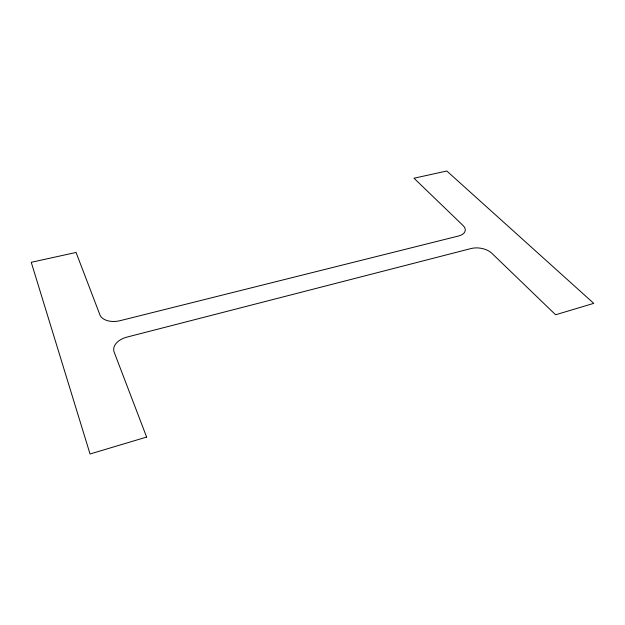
<?xml version="1.0" encoding="UTF-8"?>
<svg xmlns="http://www.w3.org/2000/svg" width="625" height="625" viewBox="0 0 625 625"><rect width="100%" height="100%" fill="white"/><g stroke="black" fill="none" stroke-linecap="round" stroke-linejoin="round"><path stroke-width="0.94" d="M146.625 437.07L90.047 453.992L31.25 262.297L76.062 252.453L99.93 314.898A16.781 10.227 -8.8 0 0 120.203 320.656L458.492 236.008A14.398 7.812 7.3 0 0 463.086 225.555L414 178.219L446.82 171.008L593.75 303.359L555.609 314.766L491.758 253.195A15.148 8.492 8.9 0 0 471.156 248.516L126.914 337.117A17.633 11.367 -9.2 0 0 114.156 352.117L146.625 437.07"/></g></svg>
